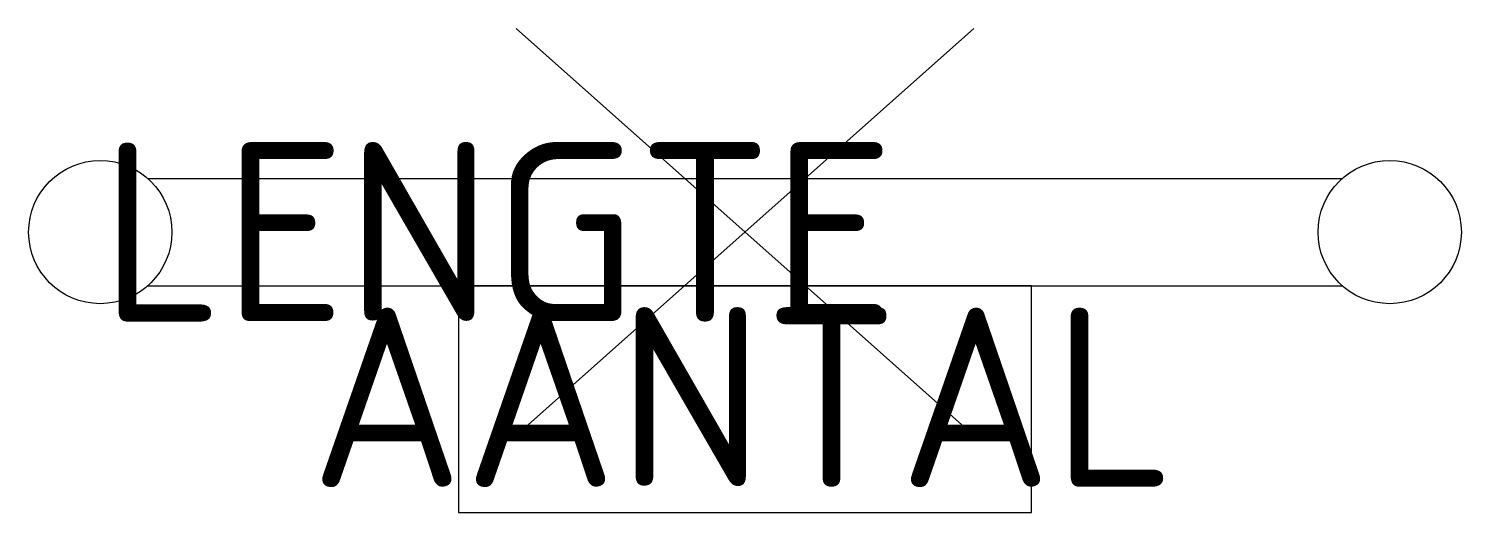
# Model space of a CAD drawing. Extents: x -10 to 10, y -3.9 to 2.8.
import ezdxf
from ezdxf.enums import TextEntityAlignment as Align

# ---------------------------------------------------------------- set-up
doc = ezdxf.new("R2010")
doc.units = 0
doc.styles.add('NLCS-ISO', font='NLCS-ISO.ttf')

msp = doc.modelspace()

# ---------------------------------------------------------------- linework, layer by layer
for p, q in [((-3.195, -2.841), (3.195, 2.841)), ((-3.195, 2.841), (3.195, -2.841))]:
    msp.add_line(p, q)
at = {"flags": 128}
for points in [[(-8.339, 0.75), (8.339, 0.75)], [(-8.339, -0.75), (8.339, -0.75)]]:
    msp.add_lwpolyline(points, dxfattribs=at)
msp.add_lwpolyline([(-4, -0.75), (-4, -3.914), (4, -3.914), (4, -0.75)], close=True, dxfattribs=at)
for centre in [(-9, 0), (9, 0)]:
    msp.add_circle(centre, 1)

# ---------------------------------------------------------------- texts
at = {"style": 'NLCS-ISO', "flags": 13}
msp.add_attdef('LENGTE', text='18', height=2.5, dxfattribs=at).set_placement((-9, 0), align=Align.MIDDLE_LEFT)
at = {"style": 'NLCS-ISO'}
msp.add_attdef('AANTAL', text='', height=2.5, dxfattribs=at).set_placement((-0.032, -3.556), align=Align.CENTER)

doc.saveas('drawing.dxf')
